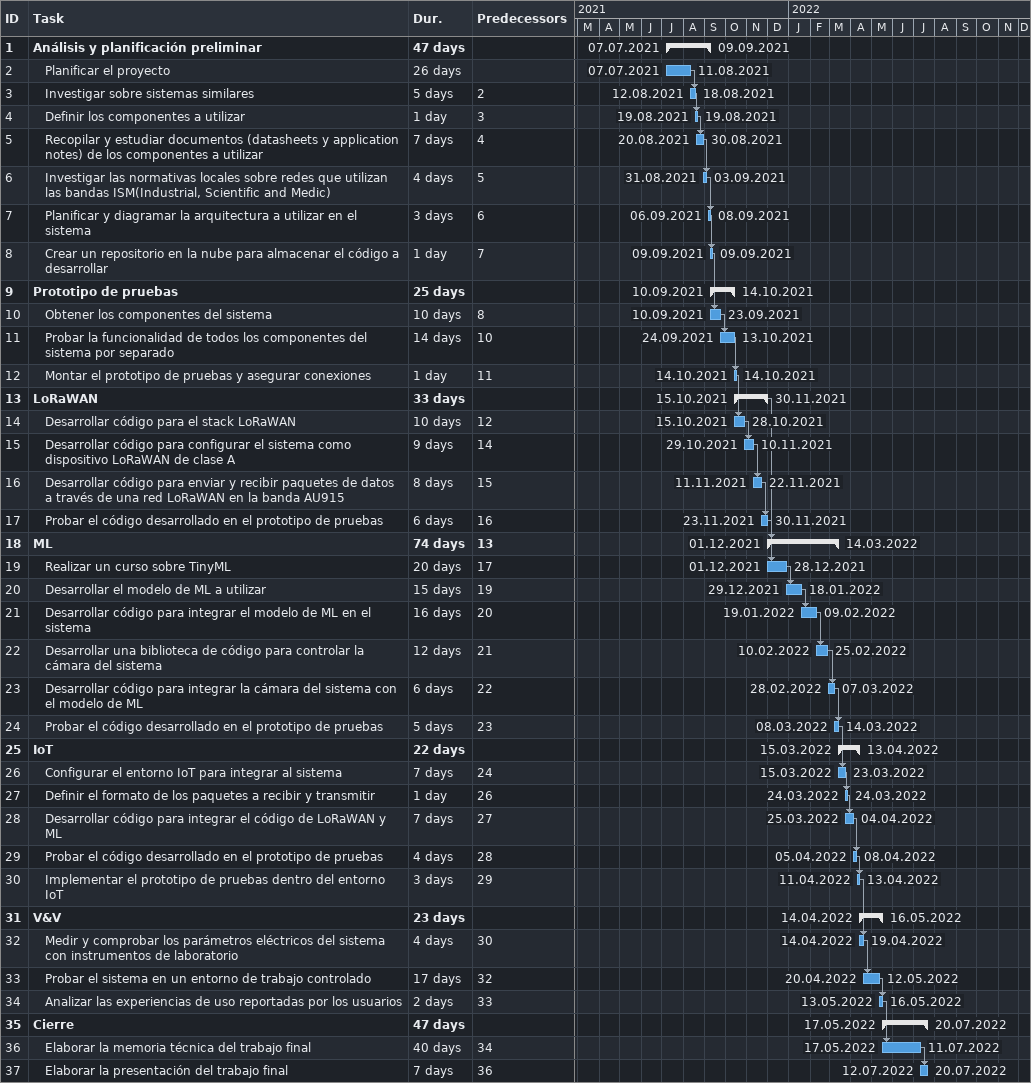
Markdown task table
| ID | Level | Task | Duration | Start | Finish | Predecessors |
|---|---|---|---|---|---|---|
| 1 | 1 | **Análisis y planificación preliminar** | 47d | 2021-07-07 | 2021-09-09 |  |
| 2 | 2 | Planificar el proyecto | 26d | 2021-07-07 | 2021-08-11 |  |
| 3 | 2 | Investigar sobre sistemas similares | 5d | 2021-08-12 | 2021-08-18 | 2 |
| 4 | 2 | Definir los componentes a utilizar | 1d | 2021-08-19 | 2021-08-19 | 3 |
| 5 | 2 | Recopilar y estudiar documentos (datasheets y application notes) de los componentes a utilizar | 7d | 2021-08-20 | 2021-08-30 | 4 |
| 6 | 2 | Investigar las normativas locales sobre redes que utilizan las bandas ISM(Industrial, Scientific and Medic) | 4d | 2021-08-31 | 2021-09-03 | 5 |
| 7 | 2 | Planificar y diagramar la arquitectura a utilizar en el sistema | 3d | 2021-09-06 | 2021-09-08 | 6 |
| 8 | 2 | Crear un repositorio en la nube para almacenar el código a desarrollar | 1d | 2021-09-09 | 2021-09-09 | 7 |
| 9 | 1 | **Prototipo de pruebas** | 25d | 2021-09-10 | 2021-10-14 |  |
| 10 | 2 | Obtener los componentes del sistema | 10d | 2021-09-10 | 2021-09-23 | 8 |
| 11 | 2 | Probar la funcionalidad de todos los componentes del sistema por separado | 14d | 2021-09-24 | 2021-10-13 | 10 |
| 12 | 2 | Montar el prototipo de pruebas y asegurar conexiones | 1d | 2021-10-14 | 2021-10-14 | 11 |
| 13 | 1 | **LoRaWAN** | 33d | 2021-10-15 | 2021-11-30 |  |
| 14 | 2 | Desarrollar código para el stack LoRaWAN | 10d | 2021-10-15 | 2021-10-28 | 12 |
| 15 | 2 | Desarrollar código para configurar el sistema como dispositivo LoRaWAN de clase A | 9d | 2021-10-29 | 2021-11-10 | 14 |
| 16 | 2 | Desarrollar código para enviar y recibir paquetes de datos a través de una red LoRaWAN en la banda AU915 | 8d | 2021-11-11 | 2021-11-22 | 15 |
| 17 | 2 | Probar el código desarrollado en el prototipo de pruebas | 6d | 2021-11-23 | 2021-11-30 | 16 |
| 18 | 1 | **ML** | 74d | 2021-12-01 | 2022-03-14 | 13 |
| 19 | 2 | Realizar un curso sobre TinyML | 20d | 2021-12-01 | 2021-12-28 | 17 |
| 20 | 2 | Desarrollar el modelo de ML a utilizar | 15d | 2021-12-29 | 2022-01-18 | 19 |
| 21 | 2 | Desarrollar código para integrar el modelo de ML en el sistema | 16d | 2022-01-19 | 2022-02-09 | 20 |
| 22 | 2 | Desarrollar una biblioteca de código para controlar la cámara del sistema | 12d | 2022-02-10 | 2022-02-25 | 21 |
| 23 | 2 | Desarrollar código para integrar la cámara del sistema con el modelo de ML | 6d | 2022-02-28 | 2022-03-07 | 22 |
| 24 | 2 | Probar el código desarrollado en el prototipo de pruebas | 5d | 2022-03-08 | 2022-03-14 | 23 |
| 25 | 1 | **IoT** | 22d | 2022-03-15 | 2022-04-13 |  |
| 26 | 2 | Configurar el entorno IoT para integrar al sistema | 7d | 2022-03-15 | 2022-03-23 | 24 |
| 27 | 2 | Definir el formato de los paquetes a recibir y transmitir | 1d | 2022-03-24 | 2022-03-24 | 26 |
| 28 | 2 | Desarrollar código para integrar el código de LoRaWAN y ML | 7d | 2022-03-25 | 2022-04-04 | 27 |
| 29 | 2 | Probar el código desarrollado en el prototipo de pruebas | 4d | 2022-04-05 | 2022-04-08 | 28 |
| 30 | 2 | Implementar el prototipo de pruebas dentro del entorno IoT | 3d | 2022-04-11 | 2022-04-13 | 29 |
| 31 | 1 | **V&V** | 23d | 2022-04-14 | 2022-05-16 |  |
| 32 | 2 | Medir y comprobar los parámetros eléctricos del sistema con instrumentos de laboratorio | 4d | 2022-04-14 | 2022-04-19 | 30 |
| 33 | 2 | Probar el sistema en un entorno de trabajo controlado | 17d | 2022-04-20 | 2022-05-12 | 32 |
| 34 | 2 | Analizar las experiencias de uso reportadas por los usuarios | 2d | 2022-05-13 | 2022-05-16 | 33 |
| 35 | 1 | **Cierre** | 47d | 2022-05-17 | 2022-07-20 |  |
| 36 | 2 | Elaborar la memoria técnica del trabajo final | 40d | 2022-05-17 | 2022-07-11 | 34 |
| 37 | 2 | Elaborar la presentación del trabajo final | 7d | 2022-07-12 | 2022-07-20 | 36 |
